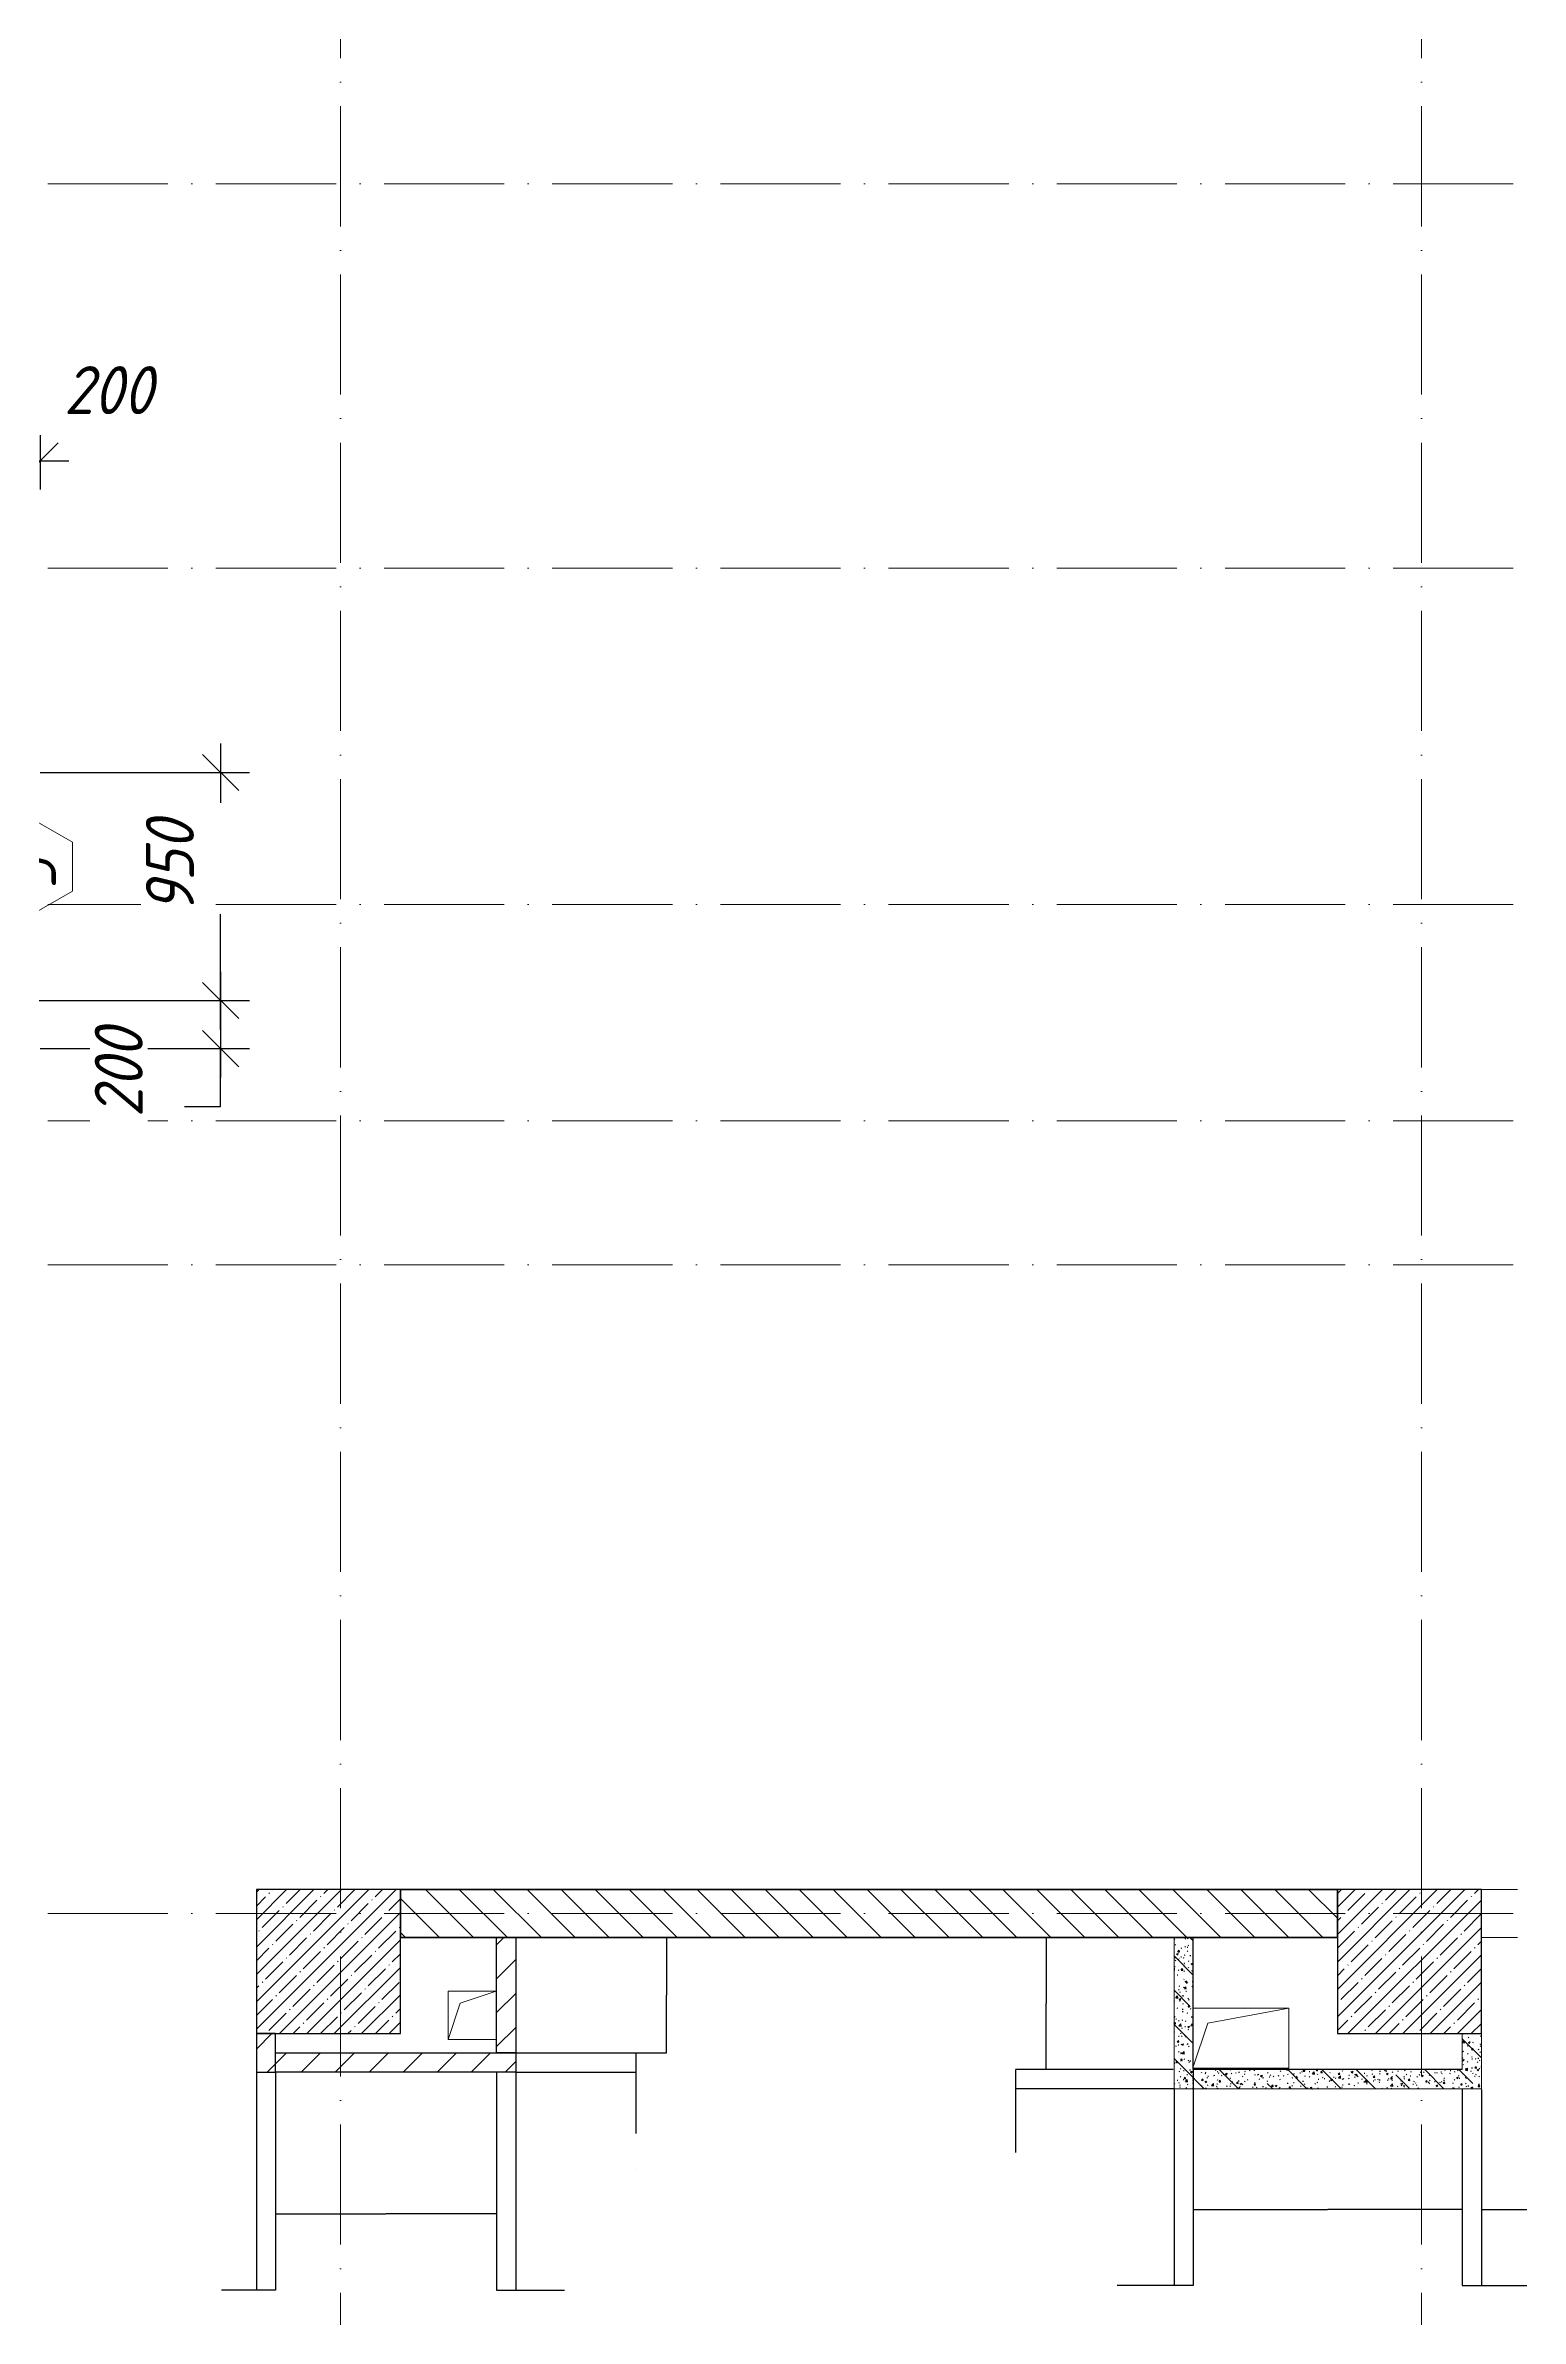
# Model space of a CAD drawing. Header units: millimetres. Extents: x 12986 to 523328, y -9759 to 30092.
# Drawn here: x 68779 to 74919, y 6114 to 15576 of the extents above; entities that cross this region are included whole.
import ezdxf

# ---------------------------------------------------------------- set-up
doc = ezdxf.new("R2010")
doc.units = ezdxf.units.MM
doc.linetypes.add('50_200_ШТРИХ_1Т_ш5_п1_п1_', pattern=[700, 500, -100, 0, -100])
doc.linetypes.add('Штрих короткий', pattern=[300, 150, -150])
for name, color, linetype, lineweight in [('0) ПГП', 1, 'Continuous', 30), ('1) ПГП Зеленый', 3, 'Continuous', 30), ('4) ПГП красный расчет', 12, 'Continuous', 30), ('5) Блок ячеистый', 160, 'Continuous', 60), ('A-ANNO-DIMS', 7, 'Continuous', 9), ('A-DOOR-2', 7, 'Continuous', 5), ('A-DOOR-3', 7, 'Штрих короткий', 5), ('A-DOOR-IDEN', 7, 'Continuous', 9), ('A-FLOR', 7, 'Continuous', 9), ('A-GENM', 7, 'Continuous', 9), ('A-WALL-6', 18, 'Continuous', 13), ('A-WALL-PATT-3', 250, 'Continuous', 5), ('A-WALL-PATT-4', 250, 'Continuous', 5), ('S-COLS-1', 7, 'Continuous', 5), ('S-COLS-2', 7, 'Continuous', 25), ('Оси-2', 7, '50_200_ШТРИХ_1Т_ш5_п1_п1_', 9)]:
    doc.layers.add(name, color=color, linetype=linetype, lineweight=lineweight)
for name, color, linetype, lineweight, true_color in [('A-WALL-5', 7, 'Continuous', 13, 0x008000), ('A-WALL-7', 7, 'Continuous', 5, 0x008000), ('A-WALL-9', 7, 'Continuous', 5, 0x0070df)]:
    doc.layers.add(name, color=color, linetype=linetype, lineweight=lineweight, true_color=true_color)
doc.styles.add('ISOCPEUR_I_3', font='isocpeui.ttf', dxfattribs={"width": 0.9, "height": 200})
doc.dimstyles.new('ISO-2_0_0_9К_СРЕДНИЙ_6', dxfattribs={"dimscale": 304.8, "dimtxt": 199.196235, "dimasz": 0.492126, "dimexe": 0.393701, "dimexo": 0, "dimgap": 0, "dimtad": 1, "dimdec": 0, "dimzin": 0, "dimdsep": 46, "dimtxsty": 'ISOCPEUR_I_3', "dimblk1": 'OBLIQUE', "dimblk2": 'OBLIQUE', "dimsah": 1, "dimcen": 0.09, "dimdle": 0.393701, "dimazin": 0, "dimtfac": 1, "dimtdec": 4, "dimtix": 1, "dimtmove": 1, "dimatfit": 3, "dimfxl": 1, "dimtvp": 1, "dimtolj": 1, "dimtzin": 0, "dimarcsym": 2})
doc.dimstyles.new('ISO-2_0_0_9К_СРЕДНИЙ_ФОН', dxfattribs={"dimscale": 304.8, "dimtxt": 199.196235, "dimasz": 0.492126, "dimexe": 0.393701, "dimexo": 0, "dimgap": 0.164042, "dimtad": 1, "dimdec": 0, "dimdsep": 46, "dimtxsty": 'ISOCPEUR_I_3', "dimblk1": 'OBLIQUE', "dimblk2": 'OBLIQUE', "dimsah": 1, "dimcen": 0.09, "dimdle": 0.393701, "dimazin": 0, "dimtfac": 1, "dimtdec": 4, "dimtix": 1, "dimtmove": 1, "dimatfit": 3, "dimfxl": 1, "dimtvp": 1, "dimtfill": 1, "dimtolj": 1, "dimtzin": 0, "dimarcsym": 2})
doc.dimstyles.new('ISO-2_0_0_9К_СРЕДНИЙ_ФОН_2', dxfattribs={"dimscale": 304.8, "dimtxt": 199.196235, "dimasz": 0.492126, "dimexe": 0.393701, "dimexo": 0, "dimgap": 0.164042, "dimtad": 1, "dimdec": 0, "dimdsep": 46, "dimtxsty": 'ISOCPEUR_I_3', "dimblk1": 'OBLIQUE', "dimblk2": 'OBLIQUE', "dimsah": 1, "dimcen": 0.09, "dimdle": 0.393701, "dimazin": 0, "dimtfac": 1, "dimtdec": 4, "dimtix": 1, "dimtmove": 2, "dimatfit": 3, "dimfxl": 1, "dimtvp": 1, "dimtfill": 1, "dimtolj": 1, "dimtzin": 0, "dimarcsym": 2})
doc.dimstyles.get("Standard").update_dxf_attribs({"dimtxt": 0.18, "dimasz": 0.18, "dimexe": 0.18, "dimexo": 0.0625, "dimgap": 0.09, "dimtad": 0, "dimtih": 1, "dimtoh": 1, "dimdec": 4, "dimzin": 0, "dimdsep": 46, "dimtxsty": 'Standard', "dimcen": 0.09, "dimadec": 0, "dimazin": 0, "dimtfac": 1, "dimtdec": 4, "dimtofl": 0, "dimtmove": 0, "dimatfit": 3, "dimfxl": 1, "dimtolj": 1, "dimtzin": 0, "dimarcsym": 0})
pattern_1 = [(45, (61996.89, 0), (-70.7107, 70.7107), [])]
pattern_2 = [(45, (61996.89, 0), (-57.02463, 57.02463), []), (45, (62053.92, 0), (-57.02463, 57.02463), [100.806, -20.161, 3.353, -16.808])]
pattern_3 = [(50, (61996.893, 0), (72.87376, -6.37607), [7.62, -83.82]), (355, (61996.89, 0), (-14.097, 76.42244), [6.096, -67.056]), (100.451, (62002.966, -0.53), (58.77696, 70.04687), [6.476, -71.236]), (46.184, (61996.89, 20.32), (108.4314, -16.81745), [11.43, -125.73]), (96.636, (62005.93, 18.92), (94.961, 98.9709), [9.714, -106.854]), (351.184, (61996.89, 20.32), (94.9623, 98.9702), [9.144, -100.584]), (21, (62007.053, 15.24), (60.64565, -40.90654), [7.62, -83.82]), (326, (62007.05, 15.24), (24.72083, 73.67493), [6.096, -67.056]), (71.451, (62012.11, 11.83), (85.3669, 32.76874), [6.476, -71.236]), (37.5, (61996.893, 0), (1.235525, 33.822432), [3.353, -62.89, 3.353, -64.719, -67.31]), (37.5, (61996.893, 0), (1.235525, 33.822432), [-134.315, 3.353, -63.957]), (7.5, (61996.893, 0), (26.72815, 40.07255), [3.353, -35.458, 3.353, -61.366, -25.654]), (7.5, (61996.893, 0), (26.72815, 40.07255), [-103.53, 3.353, -22.301]), (327.5, (61974.236, 0), (54.236318, -2.292117), [3.353, -22.047, 3.353, -75.895, -105.156]), (327.5, (61974.236, 0), (54.236318, -2.292117), [-104.648, 3.353, -101.803]), (317.5, (61964.076, 0), (59.25158, 10.17014), [3.353, -29.667, 3.353, -49.276, -74.676]), (317.5, (61964.076, 0), (59.25158, 10.17014), [-85.649, 3.353, -71.323])]
pattern_4 = [(135, (61996.9, 0), (-142.5612, -142.5612), []), (135, (62139.46, 0), (-142.5612, -142.5612), [252.016, -50.403, 3.353, -47.05])]

# ---------------------------------------------------------------- blocks, each defined once
blk = doc.blocks.new('AR_Отверстие прямоугольное _в плите_ - AR_Отверстие прямоугольное _в плите_-V40-АР1_Кладочный план 1 этажа')
at = {"layer": 'A-GENM'}
for p, q in [((100, 100), (-100, 100)), ((-100, 100), (-100, -100)), ((-50, 50), (100, 100)), ((100, -100), (100, 100)), ((-100, -100), (-50, 50)), ((-100, -100), (100, -100))]:
    blk.add_line(p, q, dxfattribs=at)
blk = doc.blocks.new('AR_Отверстие прямоугольное _в плите_ - AR_Отверстие прямоугольное _в плите_-24438191-АР1_Кладочный план 1 этажа')
at = {"layer": 'A-GENM'}
for p, q in [((200, 125), (-198, 125)), ((-137.5, 62.5), (200, 125)), ((200, -125), (200, 125)), ((-198, -119), (-137.5, 62.5)), ((-198, -125), (200, -125))]:
    blk.add_line(p, q, dxfattribs=at)
blk = doc.blocks.new('Проем_Дверь_БезПР - 1620х2400h витражный-26847036-АР1_Кладочный план 1 этажа')
at = {"layer": 'A-DOOR-3'}
for p, q in [((810, 100), (-804, 100)), ((810, -100), (-804, -100))]:
    blk.add_line(p, q, dxfattribs=at)
blk = doc.blocks.new('_Oblique')
at = {"color": 0, "linetype": 'ByBlock', "lineweight": -2}
blk.add_line((-0.5, -0.5), (0.5, 0.5), dxfattribs=at)
blk = doc.blocks.new('DIMBLOCK72-АР1_Кладочный план 1 этажа')
at = {"layer": 'A-ANNO-DIMS', "color": 0, "lineweight": -2, "transparency": 16777216}
for p, q in [((69508.4, 12670), (69508.4, 12422.9)), ((68756.9, 12550), (69628.4, 12550)), ((69508.4, 11480), (69508.4, 11959.2)), ((68734.7, 11600), (69628.4, 11600))]:
    blk.add_line(p, q, dxfattribs=at)
at = {"layer": 'Defpoints', "color": 0, "transparency": 16777216}
for p in [(68756.9, 12550), (68734.7, 11600), (69508.4, 11600)]:
    blk.add_point(p, dxfattribs=at)
at = {"layer": 'A-ANNO-DIMS', "color": 0, "lineweight": -2, "transparency": 16777216, "xscale": 150, "yscale": 150, "zscale": 150, "rotation": 270}
blk.add_blockref('_Oblique', (69508.4, 11600), dxfattribs=at)
at = {"layer": 'A-ANNO-DIMS', "color": 0, "transparency": 16777216, "insert": (69197.1, 11963.5), "char_height": 200, "width": 455.087, "attachment_point": 1, "rotation": 90, "line_spacing_factor": 1.149209, "style": 'ISOCPEUR_I_3', "bg_fill": 3, "box_fill_scale": 1.1, "bg_fill_color": 256, "bg_fill_true_color": 13158600, "bg_fill_transparency": 0}
blk.add_mtext('\\A1;950', dxfattribs=at)
at = {"layer": 'A-ANNO-DIMS', "color": 0, "lineweight": -2, "transparency": 16777216, "xscale": 150, "yscale": 150, "zscale": 150, "rotation": 90}
blk.add_blockref('_Oblique', (69508.4, 12550), dxfattribs=at)
blk = doc.blocks.new('DIMBLOCK73-АР1_Кладочный план 1 этажа')
at = {"layer": 'A-ANNO-DIMS', "color": 0, "lineweight": -2, "transparency": 16777216}
for p, q in [((69508.4, 11720), (69508.4, 11280)), ((68734.7, 11600), (69628.4, 11600)), ((68756.9, 11400), (69628.4, 11400)), ((69508.4, 11158.9), (69508.4, 11400)), ((69358.4, 11158.9), (69508.4, 11158.9))]:
    blk.add_line(p, q, dxfattribs=at)
at = {"layer": 'Defpoints', "color": 0, "transparency": 16777216}
for p in [(68734.7, 11600), (68756.9, 11400), (69508.4, 11400)]:
    blk.add_point(p, dxfattribs=at)
at = {"layer": 'A-ANNO-DIMS', "color": 0, "lineweight": -2, "transparency": 16777216, "xscale": 150, "yscale": 150, "zscale": 150}
for p, rotation in [((69508.4, 11600), 90), ((69508.4, 11400), 270)]:
    blk.add_blockref('_Oblique', p, dxfattribs=dict(at, rotation=rotation))
at = {"layer": 'A-ANNO-DIMS', "color": 0, "transparency": 16777216, "insert": (68983.9, 11114.6), "char_height": 200, "width": 455.087, "attachment_point": 1, "rotation": 90, "line_spacing_factor": 1.149209, "style": 'ISOCPEUR_I_3', "bg_fill": 3, "box_fill_scale": 1.1, "bg_fill_color": 256, "bg_fill_true_color": 13158600, "bg_fill_transparency": 0}
blk.add_mtext('\\A1;200', dxfattribs=at)
blk = doc.blocks.new('DIMBLOCK91-АР1_Кладочный план 1 этажа')
at = {"layer": 'A-ANNO-DIMS', "color": 0, "lineweight": -2, "transparency": 16777216}
for p, q in [((69656.9, 7139.9), (69656.9, 6232.2)), ((69736.9, 7136.9), (69736.9, 6232.2)), ((69656.9, 6232.4), (69511.2, 6232.4)), ((69736.7, 6232.4), (69657.1, 6232.4))]:
    blk.add_line(p, q, dxfattribs=at)
at = {"layer": 'A-ANNO-DIMS', "color": 0, "transparency": 16777216}
for points in [[(69657.1, 6232.4), (69657.1, 6232.3), (69656.9, 6232.4)], [(69736.7, 6232.4), (69736.7, 6232.3), (69736.9, 6232.4)]]:
    blk.add_solid(points, dxfattribs=at)
at = {"layer": 'Defpoints', "color": 0, "transparency": 16777216}
for p in [(69656.9, 7140), (69736.9, 7137), (69736.9, 6232.4)]:
    blk.add_point(p, dxfattribs=at)
at = {"layer": 'A-ANNO-DIMS', "color": 0, "transparency": 16777216, "insert": (69359, 6232.5), "char_height": 0.18, "width": 303.391, "attachment_point": 1, "line_spacing_factor": 1.149209}
blk.add_mtext('\\A1;80.0000', dxfattribs=at)
blk = doc.blocks.new('DIMBLOCK92-АР1_Кладочный план 1 этажа')
at = {"layer": 'A-ANNO-DIMS', "color": 0, "lineweight": -2, "transparency": 16777216}
for p, q in [((69736.9, 7136.9), (69736.9, 6549.1)), ((70656.9, 7136.9), (70656.9, 6549.1)), ((69737.1, 6549.3), (70196.2, 6549.3)), ((70656.7, 6549.3), (70197.5, 6549.3))]:
    blk.add_line(p, q, dxfattribs=at)
at = {"layer": 'A-ANNO-DIMS', "color": 0, "transparency": 16777216}
for points in [[(69737.1, 6549.4), (69737.1, 6549.3), (69736.9, 6549.3)], [(70656.7, 6549.4), (70656.7, 6549.3), (70656.9, 6549.3)]]:
    blk.add_solid(points, dxfattribs=at)
at = {"layer": 'Defpoints', "color": 0, "transparency": 16777216}
for p in [(69736.9, 7137), (70656.9, 7137), (70656.9, 6549.3)]:
    blk.add_point(p, dxfattribs=at)
at = {"layer": 'A-ANNO-DIMS', "color": 0, "transparency": 16777216, "insert": (70196.9, 6549.3), "char_height": 0.18, "width": 455.087, "attachment_point": 5}
blk.add_mtext('\\A1;920.0000', dxfattribs=at)
blk = doc.blocks.new('DIMBLOCK93-АР1_Кладочный план 1 этажа')
at = {"layer": 'A-ANNO-DIMS', "color": 0, "lineweight": -2, "transparency": 16777216}
for p, q in [((70656.9, 7136.9), (70656.9, 6232.2)), ((70736.9, 7139.9), (70736.9, 6232.2)), ((70657.1, 6232.4), (70736.7, 6232.4)), ((70736.9, 6232.4), (70940, 6232.4))]:
    blk.add_line(p, q, dxfattribs=at)
at = {"layer": 'A-ANNO-DIMS', "color": 0, "transparency": 16777216}
for points in [[(70657.1, 6232.4), (70657.1, 6232.3), (70656.9, 6232.4)], [(70736.7, 6232.4), (70736.7, 6232.3), (70736.9, 6232.4)]]:
    blk.add_solid(points, dxfattribs=at)
at = {"layer": 'Defpoints', "color": 0, "transparency": 16777216}
for p in [(70656.9, 7137), (70736.9, 7140), (70736.9, 6232.4)]:
    blk.add_point(p, dxfattribs=at)
at = {"layer": 'A-ANNO-DIMS', "color": 0, "transparency": 16777216, "insert": (70788.8, 6232.5), "char_height": 0.18, "width": 303.391, "attachment_point": 1, "line_spacing_factor": 1.149209}
blk.add_mtext('\\A1;80.0000', dxfattribs=at)
blk = doc.blocks.new('DIMBLOCK94-АР1_Кладочный план 1 этажа')
at = {"layer": 'A-ANNO-DIMS', "color": 0, "lineweight": -2, "transparency": 16777216}
for p, q in [((73556.9, 7149.9), (73556.9, 6251.1)), ((73476.9, 7069.9), (73476.9, 6251.1)), ((73476.9, 6251.3), (73239.8, 6251.3)), ((73556.7, 6251.3), (73477.1, 6251.3))]:
    blk.add_line(p, q, dxfattribs=at)
at = {"layer": 'A-ANNO-DIMS', "color": 0, "transparency": 16777216}
for points in [[(73477.1, 6251.3), (73477.1, 6251.3), (73476.9, 6251.3)], [(73556.7, 6251.3), (73556.7, 6251.3), (73556.9, 6251.3)]]:
    blk.add_solid(points, dxfattribs=at)
at = {"layer": 'Defpoints', "color": 0, "transparency": 16777216}
for p in [(73556.9, 7150), (73476.9, 7070), (73556.9, 6251.3)]:
    blk.add_point(p, dxfattribs=at)
at = {"layer": 'A-ANNO-DIMS', "color": 0, "transparency": 16777216, "insert": (73087.6, 6251.4), "char_height": 0.18, "width": 303.391, "attachment_point": 1, "line_spacing_factor": 1.149209}
blk.add_mtext('\\A1;80.0000', dxfattribs=at)
blk = doc.blocks.new('DIMBLOCK95-АР1_Кладочный план 1 этажа')
at = {"layer": 'A-ANNO-DIMS', "color": 0, "lineweight": -2, "transparency": 16777216}
for p, q in [((73556.9, 7149.9), (73556.9, 6568.1)), ((74676.9, 7066.9), (74676.9, 6568.1)), ((73557.1, 6568.3), (74116.2, 6568.3)), ((74676.7, 6568.3), (74117.6, 6568.3))]:
    blk.add_line(p, q, dxfattribs=at)
at = {"layer": 'A-ANNO-DIMS', "color": 0, "transparency": 16777216}
for points in [[(73557.1, 6568.3), (73557.1, 6568.2), (73556.9, 6568.3)], [(74676.7, 6568.3), (74676.7, 6568.2), (74676.9, 6568.3)]]:
    blk.add_solid(points, dxfattribs=at)
at = {"layer": 'Defpoints', "color": 0, "transparency": 16777216}
for p in [(73556.9, 7150), (74676.9, 7067), (74676.9, 6568.3)]:
    blk.add_point(p, dxfattribs=at)
at = {"layer": 'A-ANNO-DIMS', "color": 0, "transparency": 16777216, "insert": (74116.9, 6568.3), "char_height": 0.18, "width": 514.846, "attachment_point": 5}
blk.add_mtext('\\A1;1120.0000', dxfattribs=at)
blk = doc.blocks.new('DIMBLOCK96-АР1_Кладочный план 1 этажа')
at = {"layer": 'A-ANNO-DIMS', "color": 0, "lineweight": -2, "transparency": 16777216}
for p, q in [((74676.9, 7066.9), (74676.9, 6251.1)), ((74756.9, 7066.9), (74756.9, 6251.1)), ((74677.1, 6251.3), (74756.7, 6251.3)), ((74756.9, 6251.3), (74964.9, 6251.3))]:
    blk.add_line(p, q, dxfattribs=at)
at = {"layer": 'A-ANNO-DIMS', "color": 0, "transparency": 16777216}
for points in [[(74677.1, 6251.3), (74677.1, 6251.3), (74676.9, 6251.3)], [(74756.7, 6251.3), (74756.7, 6251.3), (74756.9, 6251.3)]]:
    blk.add_solid(points, dxfattribs=at)
at = {"layer": 'Defpoints', "color": 0, "transparency": 16777216}
for p in [(74676.9, 7067), (74756.9, 7067), (74756.9, 6251.3)]:
    blk.add_point(p, dxfattribs=at)
at = {"layer": 'A-ANNO-DIMS', "color": 0, "transparency": 16777216, "insert": (74813.7, 6251.4), "char_height": 0.18, "width": 303.391, "attachment_point": 1, "line_spacing_factor": 1.149209}
blk.add_mtext('\\A1;80.0000', dxfattribs=at)
blk = doc.blocks.new('DIMBLOCK97-АР1_Кладочный план 1 этажа')
at = {"layer": 'A-ANNO-DIMS', "color": 0, "lineweight": -2, "transparency": 16777216}
for p, q in [((74756.9, 7066.9), (74756.9, 6568.1)), ((76376.9, 6674.3), (76376.9, 6568.1)), ((74757.1, 6568.3), (75566.2, 6568.3)), ((76376.7, 6568.3), (75567.6, 6568.3))]:
    blk.add_line(p, q, dxfattribs=at)
at = {"layer": 'A-ANNO-DIMS', "color": 0, "transparency": 16777216}
for points in [[(74757.1, 6568.3), (74757.1, 6568.2), (74756.9, 6568.3)], [(76376.7, 6568.3), (76376.7, 6568.2), (76376.9, 6568.3)]]:
    blk.add_solid(points, dxfattribs=at)
at = {"layer": 'Defpoints', "color": 0, "transparency": 16777216}
for p in [(74756.9, 7067), (76376.9, 6674.3), (76376.9, 6568.3)]:
    blk.add_point(p, dxfattribs=at)
at = {"layer": 'A-ANNO-DIMS', "color": 0, "transparency": 16777216, "insert": (75566.9, 6568.3), "char_height": 0.18, "width": 560.814, "attachment_point": 5}
blk.add_mtext('\\A1;1620.0001', dxfattribs=at)
blk = doc.blocks.new('DIMBLOCK102-АР1_Кладочный план 1 этажа')
at = {"layer": 'A-ANNO-DIMS', "color": 0, "lineweight": -2, "transparency": 16777216}
for p, q in [((70740, 7220), (71237.3, 7220)), ((71237.1, 7219.8), (71237.1, 7140.2)), ((70737, 7140), (71237.3, 7140)), ((71237.1, 7140), (71237.1, 6883.8)), ((71237.1, 6883.8), (71236.9, 6883.8))]:
    blk.add_line(p, q, dxfattribs=at)
at = {"layer": 'A-ANNO-DIMS', "color": 0, "transparency": 16777216}
for points in [[(71237.1, 7219.8), (71237.1, 7219.8), (71237.1, 7220)], [(71237.1, 7140.2), (71237.1, 7140.2), (71237.1, 7140)]]:
    blk.add_solid(points, dxfattribs=at)
at = {"layer": 'Defpoints', "color": 0, "transparency": 16777216}
for p in [(70739.9, 7220), (71237.1, 7220), (70736.9, 7140)]:
    blk.add_point(p, dxfattribs=at)
at = {"layer": 'A-ANNO-DIMS', "color": 0, "transparency": 16777216, "insert": (71236.6, 6732.1), "char_height": 0.18, "width": 303.391, "attachment_point": 1, "rotation": 90, "line_spacing_factor": 1.149209}
blk.add_mtext('\\A1;80.0000', dxfattribs=at)
blk = doc.blocks.new('DIMBLOCK103-АР1_Кладочный план 1 этажа')
at = {"layer": 'A-ANNO-DIMS', "color": 0, "lineweight": -2, "transparency": 16777216}
for p, q in [((71258.7, 7700), (71364.8, 7700)), ((71364.7, 7699.8), (71364.7, 7460.2)), ((71364.7, 7220.2), (71364.7, 7459.8)), ((70740, 7220), (71364.8, 7220))]:
    blk.add_line(p, q, dxfattribs=at)
at = {"layer": 'A-ANNO-DIMS', "color": 0, "transparency": 16777216}
for points in [[(71364.6, 7699.8), (71364.7, 7699.8), (71364.7, 7700)], [(71364.6, 7220.2), (71364.7, 7220.2), (71364.7, 7220)]]:
    blk.add_solid(points, dxfattribs=at)
at = {"layer": 'Defpoints', "color": 0, "transparency": 16777216}
for p in [(71258.6, 7700), (71364.7, 7700), (70739.9, 7220)]:
    blk.add_point(p, dxfattribs=at)
at = {"layer": 'A-ANNO-DIMS', "color": 0, "transparency": 16777216, "insert": (71364.7, 7460), "char_height": 0.18, "width": 473.474, "attachment_point": 5}
blk.add_mtext('\\A1;480.0000', dxfattribs=at)
blk = doc.blocks.new('DIMBLOCK104-АР1_Кладочный план 1 этажа')
at = {"layer": 'A-ANNO-DIMS', "color": 0, "lineweight": -2, "transparency": 16777216}
for p, q in [((73473.8, 7150), (72817.2, 7150)), ((72817.3, 7149.8), (72817.3, 7070.2)), ((73476.8, 7070), (72817.2, 7070)), ((72817.3, 7070), (72817.3, 6805.2)), ((72817.3, 6805.2), (72817.2, 6805.2))]:
    blk.add_line(p, q, dxfattribs=at)
at = {"layer": 'A-ANNO-DIMS', "color": 0, "transparency": 16777216}
for points in [[(72817.3, 7149.8), (72817.4, 7149.8), (72817.3, 7150)], [(72817.3, 7070.2), (72817.4, 7070.2), (72817.3, 7070)]]:
    blk.add_solid(points, dxfattribs=at)
at = {"layer": 'Defpoints', "color": 0, "transparency": 16777216}
for p in [(72817.3, 7150), (73473.8, 7150), (73476.9, 7070)]:
    blk.add_point(p, dxfattribs=at)
at = {"layer": 'A-ANNO-DIMS', "color": 0, "transparency": 16777216, "insert": (72816.8, 6653.5), "char_height": 0.18, "width": 303.391, "attachment_point": 1, "rotation": 90, "line_spacing_factor": 1.149209}
blk.add_mtext('\\A1;80.0000', dxfattribs=at)
blk = doc.blocks.new('DIMBLOCK105-АР1_Кладочный план 1 этажа')
at = {"layer": 'A-ANNO-DIMS', "color": 0, "lineweight": -2, "transparency": 16777216}
for p, q in [((72838.9, 7700), (72945.1, 7700)), ((72944.9, 7699.8), (72944.9, 7425.2)), ((72944.9, 7150.2), (72944.9, 7424.8)), ((73473.8, 7150), (72944.7, 7150))]:
    blk.add_line(p, q, dxfattribs=at)
at = {"layer": 'A-ANNO-DIMS', "color": 0, "transparency": 16777216}
for points in [[(72944.9, 7699.8), (72944.9, 7699.8), (72944.9, 7700)], [(72944.9, 7150.2), (72944.9, 7150.2), (72944.9, 7150)]]:
    blk.add_solid(points, dxfattribs=at)
at = {"layer": 'Defpoints', "color": 0, "transparency": 16777216}
for p in [(72838.8, 7700), (72944.9, 7700), (73473.8, 7150)]:
    blk.add_point(p, dxfattribs=at)
at = {"layer": 'A-ANNO-DIMS', "color": 0, "transparency": 16777216, "insert": (72944.9, 7425), "char_height": 0.18, "width": 455.087, "attachment_point": 5}
blk.add_mtext('\\A1;550.0000', dxfattribs=at)
blk = doc.blocks.new('AAR_СКБ_Марка_Двери_Перемычка и проем - Марка перемычки и проема-25306769-АР1_Кладочный план 1 этажа')
at = {"layer": 'A-DOOR-IDEN'}
for p, q in [((-5, 0), (5, 0)), ((-0.968, -0.984), (-1.986, -2.747)), ((1.067, -0.984), (-0.968, -0.984)), ((2.085, -2.747), (1.067, -0.984)), ((-1.986, -2.747), (-0.968, -4.509)), ((1.067, -4.509), (2.085, -2.747)), ((-0.968, -4.509), (1.067, -4.509))]:
    blk.add_line(p, q, dxfattribs=at)
blk = doc.blocks.new('DIMBLOCK777-АР1_Кладочный план 1 этажа')
at = {"layer": 'A-ANNO-DIMS', "color": 0, "lineweight": -2, "transparency": 16777216}
for p, q in [((68556.9, 13953.3), (68556.9, 13727.3)), ((68756.9, 13953.3), (68756.9, 13727.3)), ((68436.9, 13847.3), (68876.9, 13847.3))]:
    blk.add_line(p, q, dxfattribs=at)
at = {"layer": 'Defpoints', "color": 0, "transparency": 16777216}
for p in [(68556.9, 13953.3), (68756.9, 13953.3), (68756.9, 13847.3)]:
    blk.add_point(p, dxfattribs=at)
at = {"layer": 'A-ANNO-DIMS', "color": 0, "lineweight": -2, "transparency": 16777216, "xscale": 150, "yscale": 150, "zscale": 150, "rotation": 180}
blk.add_blockref('_Oblique', (68556.9, 13847.3), dxfattribs=at)
at = {"layer": 'A-ANNO-DIMS', "color": 0, "lineweight": -2, "transparency": 16777216, "xscale": 150, "yscale": 150, "zscale": 150}
blk.add_blockref('_Oblique', (68756.9, 13847.3), dxfattribs=at)
at = {"layer": 'A-ANNO-DIMS', "color": 0, "transparency": 16777216, "insert": (68855.9, 14241.3), "char_height": 200, "width": 455.087, "attachment_point": 1, "line_spacing_factor": 1.149209, "style": 'ISOCPEUR_I_3'}
blk.add_mtext('\\A1;200', dxfattribs=at)

msp = doc.modelspace()

# ---------------------------------------------------------------- hatches: boundary and pattern name
at = {"layer": '0) ПГП'}
h = msp.add_hatch(dxfattribs=at)
h.set_pattern_fill('FP_16', color=256, style=0, pattern_type=2)
h.set_pattern_definition(pattern_3)
h.paths.add_polyline_path([(73476.89325, 7150.00001), (73556.89325, 7150.00001), (73556.89325, 7700.00001), (73476.89325, 7700.00001)], flags=0)
h = msp.add_hatch(dxfattribs=at)
h.set_pattern_fill('FP_16', color=256, style=0, pattern_type=2)
h.set_pattern_definition(pattern_3)
h.paths.add_polyline_path([(74756.89325, 7070.00001), (74756.89325, 7300.00001), (74676.89325, 7300.00001), (74676.89325, 7070.00001)], flags=0)
h = msp.add_hatch(dxfattribs=at)
h.set_pattern_fill('FP_16', color=256, style=0, pattern_type=2)
h.set_pattern_definition(pattern_3)
h.paths.add_polyline_path([(74676.89325, 7070.00001), (74676.89325, 7150.00001), (73476.89325, 7150.00001), (73476.89325, 7070.00001)], flags=0)
at = {"layer": '5) Блок ячеистый'}
h = msp.add_hatch(dxfattribs=at)
h.set_pattern_fill('FP_3', color=256, style=0, pattern_type=2)
h.set_pattern_definition([(135, (61996.89, 0), (-70.7107, -70.7107), [])])
h.paths.add_polyline_path([(74156.89325, 7700.00001), (74156.89325, 7900.00001), (70256.89325, 7900.00001), (70256.89325, 7700.00001), (73556.89325, 7700.00001)], flags=0)
at = {"layer": 'A-WALL-PATT-3'}
h = msp.add_hatch(dxfattribs=at)
h.set_pattern_fill('FP_15', color=256, style=0, pattern_type=2)
h.set_pattern_definition(pattern_1)
h.paths.add_polyline_path([(70736.89325, 7140.00001), (70736.89325, 7700.00001), (70656.89325, 7700.00001), (70656.89325, 7140.00001)], flags=0)
h = msp.add_hatch(dxfattribs=at)
h.set_pattern_fill('FP_15', color=256, style=0, pattern_type=2)
h.set_pattern_definition(pattern_1)
h.paths.add_polyline_path([(69656.89325, 7220.00001), (69736.89325, 7220.00001), (69736.89325, 7300.00001), (69656.89325, 7300.00001)], flags=0)
h = msp.add_hatch(dxfattribs=at)
h.set_pattern_fill('FP_15', color=256, style=0, pattern_type=2)
h.set_pattern_definition(pattern_1)
h.paths.add_polyline_path([(69656.89325, 7140.00001), (70656.89325, 7140.00001), (70656.89325, 7220.00001), (69656.89325, 7220.00001)], flags=0)
at = {"layer": 'A-WALL-PATT-4'}
h = msp.add_hatch(dxfattribs=at)
h.set_pattern_fill('FP_17', color=256, style=0, pattern_type=2)
h.set_pattern_definition(pattern_4)
h.paths.add_polyline_path([(73476.89325, 7150.00001), (73556.89325, 7150.00001), (73556.89325, 7700.00001), (73476.89325, 7700.00001)], flags=0)
h = msp.add_hatch(dxfattribs=at)
h.set_pattern_fill('FP_17', color=256, style=0, pattern_type=2)
h.set_pattern_definition(pattern_4)
h.paths.add_polyline_path([(74756.89325, 7070.00001), (74756.89325, 7300.00001), (74676.89325, 7300.00001), (74676.89325, 7070.00001)], flags=0)
h = msp.add_hatch(dxfattribs=at)
h.set_pattern_fill('FP_17', color=256, style=0, pattern_type=2)
h.set_pattern_definition(pattern_4)
h.paths.add_polyline_path([(74676.89325, 7070.00001), (74676.89325, 7150.00001), (73476.89325, 7150.00001), (73476.89325, 7070.00001)], flags=0)
at = {"layer": 'S-COLS-1'}
h = msp.add_hatch(dxfattribs=at)
h.set_pattern_fill('FP_1', color=256, style=0, pattern_type=2)
h.set_pattern_definition(pattern_2)
h.paths.add_polyline_path([(69656.89325, 7300.00001), (70256.89325, 7300.00001), (70256.89325, 7900.00001), (69656.89325, 7900.00001)], flags=0)
h = msp.add_hatch(dxfattribs=at)
h.set_pattern_fill('FP_1', color=256, style=0, pattern_type=2)
h.set_pattern_definition(pattern_2)
h.paths.add_polyline_path([(74156.89325, 7300.00001), (74756.89325, 7300.00001), (74756.89325, 7900.00001), (74156.89325, 7900.00001)], flags=0)

# ---------------------------------------------------------------- linework, layer by layer
at = {"layer": '1) ПГП Зеленый'}
for points in [[(70736.89325, 7220.00001), (70656.89325, 7220.00001), (70656.89325, 7700.00001), (70736.89325, 7700.00001)], [(69736.89325, 7300.00001), (69656.89325, 7300.00001), (69656.89325, 7140.00001), (69736.89325, 7140.00001)], [(69736.89325, 7220.00001), (70736.89325, 7220.00001), (70736.89325, 7140.00001), (69736.89325, 7140.00001)]]:
    msp.add_lwpolyline(points, close=True, dxfattribs=at)
at = {"layer": '4) ПГП красный расчет'}
for p, q in [((73556.89325, 7150.00001), (73556.89325, 7700.00001)), ((74676.89325, 7150.00001), (73556.89325, 7150.00001))]:
    msp.add_line(p, q, dxfattribs=at)
at = {"layer": '5) Блок ячеистый'}
for p, q in [((74156.89325, 7900.00001), (70256.89325, 7900.00001)), ((70256.89325, 7900.00001), (70256.89325, 7700.00001)), ((74156.89325, 7700.00001), (74156.89325, 7900.00001)), ((70256.89325, 7700.00001), (70656.89325, 7700.00001)), ((70736.89325, 7700.00001), (73476.89325, 7700.00001)), ((73556.89325, 7700.00001), (74156.89325, 7700.00001))]:
    msp.add_line(p, q, dxfattribs=at)
msp.add_lwpolyline([(70256.89325, 7900.00001), (74156.89325, 7900.00001), (74156.89325, 7700.00001), (70256.89325, 7700.00001)], close=True, dxfattribs=at)
at = {"layer": 'A-FLOR'}
for p, q in [((70455.89325, 7476.00001), (70655.89325, 7476.00001)), ((70455.89325, 7276.00001), (70455.89325, 7476.00001)), ((70655.89325, 7476.00001), (70655.89325, 7276.00001)), ((73556.89325, 7406.00001), (73954.89325, 7406.00001)), ((73954.89325, 7406.00001), (73954.89325, 7156.00001)), ((70655.89325, 7276.00001), (70455.89325, 7276.00001)), ((73954.89325, 7156.00001), (73556.89325, 7156.00001))]:
    msp.add_line(p, q, dxfattribs=at)
at = {"layer": 'A-WALL-5'}
for p, q in [((70656.89325, 7700.00001), (70656.89325, 7220.00001)), ((70736.89325, 7140.00001), (70736.89325, 7700.00001)), ((69656.89325, 7300.00001), (69656.89325, 7140.00001)), ((69736.89325, 7300.00001), (69656.89325, 7300.00001)), ((69736.89325, 7220.00001), (69736.89325, 7300.00001)), ((70656.89325, 7220.00001), (69736.89325, 7220.00001)), ((69656.89325, 7140.00001), (70736.89325, 7140.00001))]:
    msp.add_line(p, q, dxfattribs=at)
at = {"layer": 'A-WALL-6'}
for p, q in [((73476.89325, 7700.00001), (73476.89325, 7070.00001)), ((74676.89325, 7300.00001), (74676.89325, 7150.00001)), ((74756.89325, 7300.00001), (74676.89325, 7300.00001)), ((74756.89325, 7070.00001), (74756.89325, 7300.00001)), ((73476.89325, 7070.00001), (74756.89325, 7070.00001))]:
    msp.add_line(p, q, dxfattribs=at)
at = {"layer": 'A-WALL-7'}
msp.add_line((70736.89325, 7700.00001), (70656.89325, 7700.00001), dxfattribs=at)
at = {"layer": 'A-WALL-9'}
msp.add_line((73556.89325, 7700.00001), (73476.89325, 7700.00001), dxfattribs=at)
at = {"layer": 'S-COLS-2'}
for p, q in [((70256.89325, 7900.00001), (69656.89325, 7900.00001)), ((69656.89325, 7900.00001), (69656.89325, 7300.00001)), ((70256.89325, 7300.00001), (70256.89325, 7900.00001)), ((74756.89325, 7900.00001), (74156.89325, 7900.00001)), ((74156.89325, 7900.00001), (74156.89325, 7300.00001)), ((74756.89325, 7300.00001), (74756.89325, 7900.00001)), ((69656.89325, 7300.00001), (70256.89325, 7300.00001)), ((74156.89325, 7300.00001), (74756.89325, 7300.00001))]:
    msp.add_line(p, q, dxfattribs=at)
at = {"layer": 'Оси-2'}
for p, q in [((70006.89325, -4080), (70006.89325, 28636.94316)), ((74506.89325, -4080), (74506.89325, 28636.94316)), ((57586.89328, 15000), (187948.52131, 15000)), ((57586.89328, 13400), (187948.52131, 13400)), ((57586.89328, 12000), (187948.52131, 12000)), ((57586.89328, 11100), (187948.52131, 11100)), ((57586.89328, 10500), (187948.52131, 10500)), ((57586.89328, 7800), (187948.52131, 7800))]:
    msp.add_line(p, q, dxfattribs=at)

# ---------------------------------------------------------------- block references
at = {"layer": 'A-DOOR-2', "rotation": 180}
msp.add_blockref('Проем_Дверь_БезПР - 1620х2400h витражный-26847036-АР1_Кладочный план 1 этажа', (75566.89325, 7800.00001), dxfattribs=at)
at = {"layer": 'A-GENM'}
for name, p in [('AR_Отверстие прямоугольное _в плите_ - AR_Отверстие прямоугольное _в плите_-V40-АР1_Кладочный план 1 этажа', (70555.89325, 7376.00001)), ('AR_Отверстие прямоугольное _в плите_ - AR_Отверстие прямоугольное _в плите_-24438191-АР1_Кладочный план 1 этажа', (73754.89325, 7281.00001))]:
    msp.add_blockref(name, p, dxfattribs=at)

# ---------------------------------------------------------------- dimensions: what is measured, and where the dimension line sits
at = {"layer": 'A-ANNO-DIMS'}
dim = msp.add_linear_dim(base=(68756.89339, 13847.27203), p1=(68556.89339, 13953.33804), p2=(68756.89339, 13953.33804), dimstyle='ISO-2_0_0_9К_СРЕДНИЙ_6', override={"dimpost": '<>', "dimfxl": 200}, dxfattribs=at)
dim.commit()
dim.dimension.update_dxf_attribs({"geometry": 'DIMBLOCK777-АР1_Кладочный план 1 этажа', "text_midpoint": (69083.42436, 13974.58346), "dimtype": 160})
for base, p1, p2, picture, middle in [((71364.65846, 7700.00001), (70739.94125, 7220.00001), (71258.59245, 7700.00001), 'DIMBLOCK103-АР1_Кладочный план 1 этажа', (71364.65846, 7460.00001)), ((72944.90157, 7700.00001), (73473.84525, 7150.00001), (72838.83555, 7700.00001), 'DIMBLOCK105-АР1_Кладочный план 1 этажа', (72944.90157, 7425.00001))]:
    dim = msp.add_linear_dim(base=base, p1=p1, p2=p2, angle=90, dimstyle='Standard', dxfattribs=at)
    dim.commit()
    dim.dimension.update_dxf_attribs({"geometry": picture, "text_midpoint": middle})
for base, p1, p2, picture, middle in [((71237.09065, 7220.00001), (70736.89325, 7140.00001), (70739.94125, 7220.00001), 'DIMBLOCK102-АР1_Кладочный план 1 этажа', (71236.70065, 6883.75538)), ((72817.33375, 7150.00001), (73476.89325, 7070.00001), (73473.84525, 7150.00001), 'DIMBLOCK104-АР1_Кладочный план 1 этажа', (72816.94375, 6805.17985))]:
    dim = msp.add_linear_dim(base=base, p1=p1, p2=p2, angle=90, dimstyle='Standard', dxfattribs=at)
    dim.commit()
    dim.dimension.update_dxf_attribs({"geometry": picture, "text_midpoint": middle, "dimtype": 160, "text_rotation": 90})
for base, p1, p2, picture, middle in [((69736.89325, 6232.35379), (69656.89325, 7140.00001), (69736.89325, 7136.95201), 'DIMBLOCK91-АР1_Кладочный план 1 этажа', (69510.68294, 6232.35379)), ((70736.89325, 6232.35379), (70656.89325, 7136.95201), (70736.89325, 7140.00001), 'DIMBLOCK93-АР1_Кладочный план 1 этажа', (70940.52859, 6232.35379)), ((73556.89325, 6251.29179), (73476.89325, 7070.00001), (73556.89325, 7150.00001), 'DIMBLOCK94-АР1_Кладочный план 1 этажа', (73239.29075, 6251.29179)), ((74756.89325, 6251.29179), (74676.89325, 7066.95201), (74756.89325, 7066.95201), 'DIMBLOCK96-АР1_Кладочный план 1 этажа', (74965.42196, 6251.29179))]:
    dim = msp.add_linear_dim(base=base, p1=p1, p2=p2, dimstyle='Standard', dxfattribs=at)
    dim.commit()
    dim.dimension.update_dxf_attribs({"geometry": picture, "text_midpoint": middle, "dimtype": 160})
for base, p1, p2, picture, middle in [((70656.89325, 6549.3257), (69736.89325, 7136.95201), (70656.89325, 7136.95201), 'DIMBLOCK92-АР1_Кладочный план 1 этажа', (70196.89325, 6549.3257)), ((74676.89325, 6568.2637), (73556.89325, 7150.00001), (74676.89325, 7066.95201), 'DIMBLOCK95-АР1_Кладочный план 1 этажа', (74116.89325, 6568.2637)), ((76376.89332, 6568.2637), (74756.89325, 7066.95201), (76376.89332, 6674.32972), 'DIMBLOCK97-АР1_Кладочный план 1 этажа', (75566.89329, 6568.2637))]:
    dim = msp.add_linear_dim(base=base, p1=p1, p2=p2, dimstyle='Standard', dxfattribs=at)
    dim.commit()
    dim.dimension.update_dxf_attribs({"geometry": picture, "text_midpoint": middle})

# ---------------------------------------------------------------- next in the draw order: dimensions: what is measured, and where the dimension line sits
dim = msp.add_linear_dim(base=(69508.42649, 11600.00003), p1=(68756.89339, 12550.00003), p2=(68734.68076, 11600.00003), angle=90, dimstyle='ISO-2_0_0_9К_СРЕДНИЙ_ФОН_2', override={"dimpost": '<>', "dimfxl": 950.259649}, dxfattribs=at)
dim.commit()
dim.dimension.update_dxf_attribs({"geometry": 'DIMBLOCK72-АР1_Кладочный план 1 этажа', "text_midpoint": (69330.46868, 12191.03098), "dimtype": 160, "text_rotation": 90})

# ---------------------------------------------------------------- next in the draw order: texts
at = {"layer": 'A-DOOR-IDEN', "insert": (68623.44483, 12066.17634), "char_height": 200, "width": 158.734125, "attachment_point": 1, "rotation": 90, "style": 'ISOCPEUR_I_3'}
msp.add_mtext('\\fISOCPEUR|b0|i1|c204|p34|;\\W.9;3', dxfattribs=at)

# ---------------------------------------------------------------- next in the draw order: dimensions: what is measured, and where the dimension line sits
at = {"layer": 'A-ANNO-DIMS'}
dim = msp.add_linear_dim(base=(69508.42649, 11399.99999), p1=(68734.68076, 11600.00003), p2=(68756.89339, 11399.99999), angle=90, dimstyle='ISO-2_0_0_9К_СРЕДНИЙ_ФОН', override={"dimpost": '<>', "dimfxl": 201.229759}, dxfattribs=at)
dim.commit()
dim.dimension.update_dxf_attribs({"geometry": 'DIMBLOCK73-АР1_Кладочный план 1 этажа', "text_midpoint": (69330.46868, 11158.85145), "dimtype": 160, "text_rotation": 90})

# ---------------------------------------------------------------- next in the draw order: block references
at = {"layer": 'A-DOOR-IDEN', "xscale": 99.99999999999993, "yscale": 99.99999999999993, "zscale": 99.99999999999993, "rotation": 89.99999999999991}
msp.add_blockref('AAR_СКБ_Марка_Двери_Перемычка и проем - Марка перемычки и проема-25306769-АР1_Кладочный план 1 этажа', (68440.80346, 12152.37486), dxfattribs=at)

doc.saveas('drawing.dxf')
